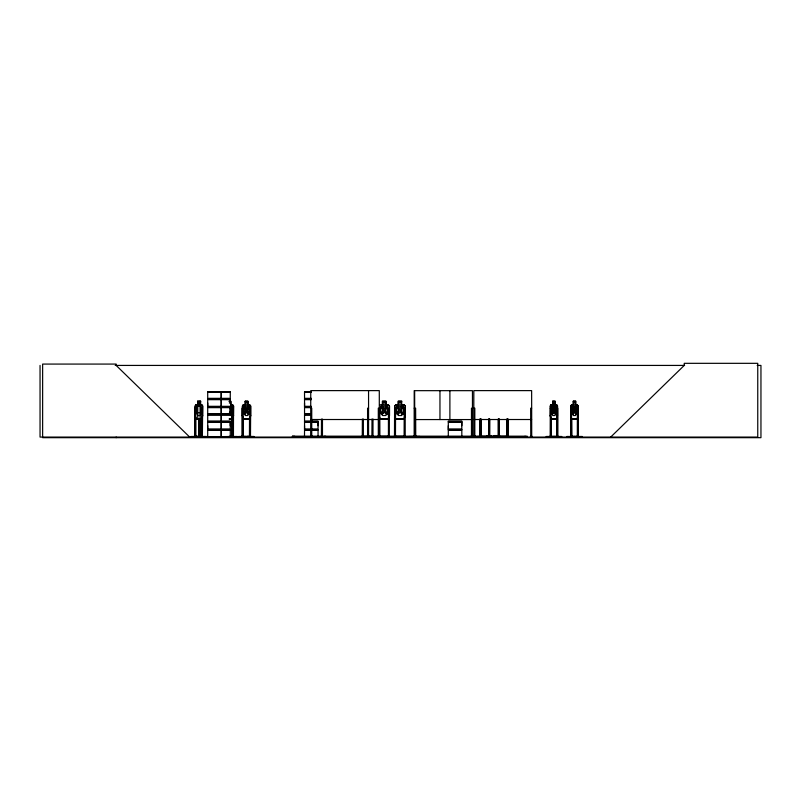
<?xml version="1.0" encoding="UTF-8"?>
<svg xmlns="http://www.w3.org/2000/svg" width="801" height="801" viewBox="0 0 801 801"><rect width="100%" height="100%" fill="white"/><g stroke="black" fill="none" stroke-linecap="round" stroke-linejoin="round"><path stroke-width="1.2" d="M207.709 429.046L207.709 422.407L221.226 422.407L221.226 429.046L207.709 429.046L207.719 425.721M207.709 406.317L207.709 399.679L221.226 399.679L221.226 406.317L207.709 406.317L207.719 402.993M221.216 422.407L221.216 429.046M221.216 399.679L221.216 406.317M230.257 425.721L230.257 422.407L221.767 422.407M304.54 429.046L304.54 422.407L318.057 422.407L318.047 429.046L304.54 429.046L304.55 425.721M311.299 406.317L304.54 406.317L304.55 402.993M318.047 425.721L318.047 422.407M448.3 429.046L448.3 422.407L461.817 422.407L461.807 429.046L448.3 429.046L448.32 425.721M461.807 425.721L461.807 422.407M408.981 436.925L419.814 436.925M408.981 436.525L419.814 436.485M193.512 437.076L193.632 436.475M204.235 436.976L204.255 436.475M231.569 419.093L231.559 404.745M231.679 419.093L232.13 415.549M448.32 437.046L461.837 436.785L461.807 430.377L448.3 430.377L448.3 436.785M201.772 404.885L195.905 404.745L195.124 406.017L195.104 437.076M201.672 419.093L202.643 415.689L202.663 405.987L201.732 404.745M232.761 436.976L232.831 436.024M229.426 413.106L229.947 410.883L231.229 414.337L230.267 410.102L231.189 406.047L229.977 409.301L229.476 407.208M550.948 419.093L556.725 419.093L557.476 415.529L557.396 406.057L556.615 404.745M556.725 419.093L557.476 415.549M577.231 419.093L578.152 415.549M202.663 415.539L201.762 419.093L195.885 419.093M230.498 415.529L231.239 412.685L230.548 401.191M232.58 419.093L233.502 415.529L233.592 406.007L232.55 404.745M233.592 415.549L232.65 419.093L229.256 419.093M249.672 419.093L250.693 415.549L250.623 406.007L249.612 404.865M250.693 415.549L249.752 419.093L243.224 419.093L242.373 415.549L242.453 406.017L243.254 404.745L249.722 404.745L250.693 406.007L250.473 437.076L250.373 436.024M574.788 436.976L574.838 436.475L574.858 437.076M198.748 436.976L198.778 419.013M245.506 436.525L245.557 437.076M405.206 415.529L404.024 418.973L395.844 418.973M482.272 436.525L482.342 437.076M500.485 437.006L500.605 436.475L500.625 437.076M378.583 436.976L378.422 436.024M413.897 437.106L415.739 437.126L415.629 408.23L414.197 408.18M473.131 437.126L471.358 437.126L471.358 436.074L472.57 436.074L472.6 437.126M531.714 437.076L531.634 390.618L473.832 390.618L473.751 437.076L473.691 436.485M551.058 404.745L550.197 406.017L551.098 404.865M578.072 437.076L578.062 406.007L577.301 404.745L571.564 404.745L570.793 406.017L570.793 415.549L571.624 419.093L577.321 419.093M571.654 404.745L570.873 406.067L570.833 437.076M195.995 419.093L195.204 415.529L195.234 406.017L196.015 404.745M243.324 404.745L242.463 406.067L242.323 437.076M395.844 404.865L394.783 406.067L394.783 415.529M207.719 414.317L221.226 414.417L207.569 414.197L221.236 414.067L221.226 407.649L207.709 407.649L207.709 414.047M304.5 414.327L311.299 414.057M304.5 437.056L318.067 436.795L318.047 430.377L304.54 430.377L304.48 436.825M573.296 404.865L572.084 406.057L572.084 412.685L573.296 415.529L575.559 415.529L576.77 412.685L576.77 406.057L575.559 404.865L575.639 401.191L573.296 401.311L573.296 404.865L573.386 401.311M610.702 437.076L684.234 365.426L684.234 363.324L757.756 363.324L757.756 437.076L40.05 437.076L40.05 365.426M197.757 404.865L196.525 406.057L196.525 412.685L197.757 415.529L200.06 415.529L201.291 412.685L201.291 406.057L200.06 404.865M546.242 437.006L561.761 437.006L561.661 436.475L546.322 436.475L546.342 437.076M566.828 437.006L582.347 437.006M190.858 437.006L206.498 437.056L206.378 436.475M207.429 437.006L207.529 436.475L207.549 437.076M238.568 437.006L245.446 437.006M477.476 437.006L482.212 437.006M362.122 437.006L362.272 436.475M394.482 436.475L394.332 437.006M115.224 365.426L684.615 365.426M757.195 365.426L760.95 365.426L760.95 437.676L42.633 437.676L42.633 364.075L116.165 364.075L116.165 365.426L189.687 437.076M207.699 391.679L230.287 391.679M304.52 391.679L311.299 391.659M207.699 391.939L230.287 391.939L230.257 398.337L221.767 398.337M311.299 391.909L304.52 391.939L304.55 398.337L311.299 398.337M207.719 392.33L221.216 392.33L221.216 398.337L207.709 398.337L207.709 391.939M221.767 392.33L230.257 392.33M304.55 392.33L311.299 392.33M207.609 398.808L221.326 398.808M221.737 398.808L230.368 398.808M304.44 398.808L311.299 398.808M207.609 399.218L221.326 399.218M221.737 399.218L230.368 399.218M304.44 399.218L311.299 399.218M221.767 399.679L230.277 399.679M311.299 399.679L304.54 399.679L304.54 406.317M197.667 404.865L197.587 401.191L200.671 401.191L200.65 404.865M229.176 401.191L230.848 401.191L230.758 404.865M245.216 404.865L245.196 401.191L247.95 401.191L247.95 404.745M573.216 401.191L575.729 401.191L575.729 404.745M197.667 401.311L200.65 401.311M229.226 401.311L230.608 401.311L230.608 404.865M245.216 401.311L247.859 401.311L247.779 404.865L249.231 406.057L249.231 412.685L247.859 415.529L245.286 415.529L243.915 412.685L243.915 406.057L245.286 404.865L245.286 401.311M401.651 401.311L398.337 401.311L398.337 404.865L396.555 406.057L396.555 412.685L398.337 415.529L401.651 415.529L403.434 412.685L403.434 406.057L401.651 404.865L401.772 401.191L398.217 401.191L398.217 404.745M229.366 401.902L230.257 401.902L230.298 403.093L229.366 403.093M230.498 404.865L232.62 404.745M379.984 404.745L388.265 404.745L389.526 406.007L389.526 415.549L388.305 419.093L379.954 419.093L379.223 416.73M550.968 404.745L556.705 404.745L557.566 406.007L557.556 437.076M197.757 406.057L200.06 406.057M233.522 406.007L233.431 437.076L233.381 436.024M578.062 406.007L577.211 404.745M221.767 406.317L230.277 406.317M207.609 406.778L221.326 406.778M221.737 406.778L230.368 406.778M304.44 406.778L311.299 406.778M207.609 407.188L221.326 407.188M221.737 407.188L230.368 407.188M304.44 407.188L311.299 407.188M221.767 407.649L230.277 407.649M311.299 407.649L304.54 407.649L304.54 414.047M202.413 408.18L201.742 408.18L201.742 437.076M233.431 408.18L231.749 408.18L231.749 437.076M249.532 408.18L250.523 408.18M310.758 408.18L311.739 408.18L311.739 437.076M368.56 408.18L367.579 408.18L367.579 437.076M389.406 408.18L388.425 408.18L388.425 437.076M405.206 408.18L404.225 408.18L404.115 437.076M472.45 408.23L471.469 408.23L471.469 437.126M473.832 408.18L474.813 408.18L474.813 437.076M531.634 408.18L530.652 408.18L530.763 437.076M550.247 408.18L551.188 408.18M570.833 408.18L571.774 408.18M197.757 412.685L200.06 412.685M207.719 413.877L221.216 413.877L221.216 407.649M221.767 413.877L230.257 413.877M304.55 413.877L311.299 413.877M221.757 414.067L230.287 414.057M207.699 414.638L221.236 414.638L221.226 421.066L207.709 421.066L207.709 414.668M221.757 414.638L230.287 414.668M311.299 414.668L304.52 414.668L304.55 421.066L318.057 421.066M207.719 415.058L221.216 415.058L221.216 421.066M221.767 415.058L230.257 415.058M304.55 415.058L311.299 415.058M195.124 415.549L196.025 418.973L201.822 419.073M242.373 415.549L243.304 419.093M550.197 415.549L551.098 418.973L556.675 418.973M229.266 418.973L232.59 418.973M243.294 418.973L249.682 418.973M388.215 418.973L380.044 418.973L379.334 416.68M571.594 418.973L577.261 418.973L577.982 415.529L577.982 406.057M310.758 419.514L379.284 419.514M414.648 419.564L472.45 419.564M473.832 419.514L531.634 419.514M221.767 421.066L230.277 421.066M448.3 421.066L461.817 421.066M207.609 421.536L221.326 421.536M221.737 421.536L230.368 421.536M304.44 421.536L318.147 421.536M448.21 421.536L461.917 421.536M207.609 421.947L221.326 421.947M221.737 421.947L230.368 421.947M304.44 421.947L318.147 421.947M448.21 421.947L461.917 421.947M221.767 429.046L230.277 429.046L230.277 422.407M207.609 429.506L221.326 429.506M221.737 429.506L230.368 429.506M304.44 429.506L318.147 429.506M448.21 429.506L461.917 429.506M207.609 429.917L221.326 429.917M221.737 429.917L230.368 429.917M304.44 429.917L318.147 429.917M448.21 429.917L461.917 429.917M207.699 437.066L221.236 436.785L221.226 430.377L207.709 430.377L207.709 436.785M221.767 430.377L230.277 430.377L230.277 436.785M494.247 435.574L494.247 436.175L494.197 435.574L498.713 435.574L498.703 436.175M194.733 436.024L195.865 436.024L195.875 437.056M198.688 436.024L199.429 436.024L199.369 437.076M200.57 436.024L202.503 436.024M233.512 436.024L231.659 436.024L231.709 437.076M241.992 436.024L243.174 436.024M249.431 436.024L250.613 436.024L250.613 437.076M321.371 436.024L322.583 436.024L322.573 437.076M362.272 436.024L363.474 436.024L363.474 437.076M371.904 436.024L373.106 436.024L373.106 437.076M379.884 436.024L378.192 436.024L378.192 437.076M394.482 436.024L395.684 436.024L395.684 437.076M404.115 436.024L405.316 436.024L405.316 437.076M415.739 436.074L414.087 436.024L413.967 437.126M473.721 436.024L474.923 436.024L474.923 437.076M479.899 436.024L481.141 436.024M488.56 436.024L489.811 436.024M498.172 436.024L499.423 436.024L499.423 437.076M531.744 436.024L530.542 436.024L530.542 437.076M550.147 436.024L551.278 436.024M578.442 436.024L577.311 436.024L577.331 437.076L577.401 408.18L578.342 408.18L578.352 437.076L578.312 436.024M195.584 436.325L201.662 436.325M229.086 436.325L232.58 436.325M242.933 436.325L249.682 436.325M363.474 436.325L371.904 436.325M379.884 436.325L388.315 436.325M395.684 436.325L404.115 436.325M480.98 436.325L487.639 436.325M499.253 436.325L507.003 436.325M550.988 436.325L557.015 436.325M571.574 436.325L577.601 436.325M221.196 436.595L207.739 436.595L221.216 436.605L221.216 430.377M245.557 436.475L238.658 436.475L238.678 437.076M247.058 437.076L247.058 436.475L253.957 436.475L253.937 437.076M368.64 436.475L368.8 436.976M482.342 436.475L477.586 436.475L477.606 437.076M498.192 436.525L500.625 436.475M505.641 437.076L505.641 436.475L510.507 437.006M531.714 436.475L531.774 437.076M230.257 436.605L221.767 436.605L237.316 436.475L237.296 437.056M221.757 436.785L237.557 437.076M247.078 436.475L254.047 437.006M379.534 436.976L379.654 436.024M498.192 436.925L500.555 436.925M510.437 436.925L505.771 437.006M510.437 436.525L510.367 437.076M492.164 436.525L492.094 437.076M487.409 436.485L487.358 437.076M236.896 436.525L236.836 437.076M198.498 436.976L198.428 436.475M574.387 436.976L574.337 436.475L574.327 437.076M553.781 436.525L553.731 437.076M554.973 404.865L556.184 406.057L556.184 412.685L554.973 415.529L552.71 415.529L551.488 412.685L551.488 406.057L552.71 404.865L552.71 401.191L555.053 401.311L555.053 404.865M404.024 404.865L405.206 406.057L405.206 437.076M388.215 404.865L389.406 406.057L389.286 437.076M232.51 404.865L233.431 406.057M201.652 404.745L202.663 405.987L202.373 437.076M195.774 436.976L195.774 408.18L194.833 408.18L194.753 437.076M231.539 404.865L232.13 406.017L232.19 437.076M554.132 437.016L554.262 436.475M570.953 415.529L571.684 418.973L571.784 437.076L571.854 436.024L570.733 436.024L570.753 437.076M551.038 419.093L550.277 415.529L550.367 406.067L550.277 437.076M582.247 437.076L582.247 436.475L566.918 436.475L566.928 437.076M577.952 436.024L577.841 437.076M577.681 419.013L577.681 437.076M577.601 436.024L577.601 437.076M571.503 408.18L571.574 437.076M571.343 436.024L571.383 437.076M571.223 436.024L571.273 437.076M571.113 408.18L571.113 437.076M557.836 437.076L557.836 436.024L556.715 436.024L556.735 437.076M557.716 437.076L557.756 408.18L556.815 408.18L556.805 437.076M557.326 436.024L557.366 437.076M557.206 436.024L557.246 437.076M557.085 419.013L557.015 437.076M555.133 404.745L555.133 401.191L552.62 401.191L552.62 404.745M551.188 417.812L551.258 437.076M550.988 436.024L550.988 437.076L550.908 408.18M550.748 436.024L550.637 437.076M550.517 408.18L550.517 437.076M550.437 436.024L550.437 437.076M531.514 436.024L531.514 437.076M527.178 437.076L527.178 436.175L292.425 436.175L292.425 437.076M525.076 436.175L525.076 437.076M508.084 437.076L508.084 436.024L506.843 436.024L506.843 437.076M507.984 419.013L507.934 437.076M507.824 419.013L507.824 437.076M507.674 436.024L507.694 437.076M507.253 436.024L507.253 437.076M507.103 419.013L507.103 437.076M506.943 419.013L507.003 437.076M499.323 419.013L499.253 437.076M499.153 419.013L499.153 437.076M499.033 436.024L499.003 437.076M498.442 419.013L498.442 435.874M498.272 419.013L498.272 435.874M497.882 435.574L497.832 436.175M496.91 435.574L496.91 436.175M496.49 435.574L496.44 436.175M496.019 435.574L496.019 436.175M495.118 435.574L495.118 436.175M495.018 435.574L495.018 436.175M491.674 436.175L491.674 435.574L487.168 435.574L487.168 436.175M490.843 435.574L490.803 436.175M489.882 435.574L489.882 436.175M489.701 419.013L489.701 435.874M489.541 419.013L489.461 436.175M488.98 435.574L488.98 436.175M488.83 419.013L488.83 435.874M488.66 419.013L488.66 435.874M488.089 435.574L488.089 436.175M487.989 435.574L487.989 436.175M487.218 435.574L487.218 436.175M481.041 419.013L481.141 437.076M480.88 419.013L480.98 437.076M480.75 436.024L480.72 437.076M480.159 419.013L480.049 437.076M479.999 419.013L479.899 437.076M474.693 436.024L474.693 437.076M473.942 436.024L473.942 437.076M472.45 437.126L472.45 390.668L414.648 390.668L414.758 437.126M472.34 436.074L472.34 437.126M471.589 436.074L471.589 437.126M449.892 390.668L449.892 419.564M439.959 390.668L439.959 419.564M419.814 436.475L419.814 437.076M415.519 436.074L415.519 437.126M414.578 408.18L414.568 437.126M414.207 390.618L414.197 437.076M408.971 436.475L408.981 437.076M405.096 436.024L405.096 437.076M404.345 436.024L404.345 437.076M395.464 437.076L395.574 408.18L394.593 408.18L394.482 437.076M394.713 436.024L394.713 437.076M389.516 437.076L389.516 436.024L388.315 436.024L388.315 437.076M385.962 404.745L385.962 401.191L382.407 401.191L382.407 404.745M379.884 437.076L379.774 408.18L378.302 408.18L378.312 437.076M379.434 436.475L379.434 437.076M379.364 437.076L379.284 390.618L310.758 390.618L310.678 437.076L310.648 436.024L311.849 436.024L311.849 437.076M379.173 436.024L379.173 437.076M378.843 436.175L378.843 437.076M372.996 419.013L372.996 437.076M372.886 436.024L372.886 437.076M372.135 436.024L372.135 437.076M372.014 419.013L371.904 437.076M368.71 437.076L368.67 436.024L367.469 436.024L367.469 437.076M368.56 390.618L368.56 437.076M363.364 419.013L363.364 437.076M362.493 436.024L362.493 437.076M362.382 419.013L362.272 437.076M325.667 436.175L325.667 437.076M324.575 436.175L324.575 437.076M322.463 419.073L322.463 437.076M321.591 436.024L321.601 437.076M321.491 419.073L321.411 437.076M321.341 436.475L321.341 437.076M311.629 436.024L311.629 437.076M310.868 436.024L310.868 437.076M294.668 436.175L294.668 437.076M293.587 436.175L293.587 437.076M292.555 436.175L292.555 437.076M250.292 416.61L250.292 435.874M249.932 436.024L249.932 437.076L249.772 408.18M249.682 436.024L249.682 437.076M249.532 416.61L249.441 437.076M243.174 437.076L243.083 408.18L242.092 408.18L242.242 437.076M243.063 436.024L243.033 437.076M242.843 417.812L242.843 437.076M242.683 436.024L242.723 437.076M242.453 436.024L242.483 437.076M242.002 436.024L242.002 437.076M233.191 415.399L233.191 437.076M233.031 436.024L233.031 437.076M232.67 408.18L232.58 437.076L232.5 408.18M232.35 436.024L232.35 437.076M232.05 436.024L232.05 437.076M230.498 406.057L230.498 412.685M229.957 436.475L229.957 437.076M221.226 391.939L221.226 398.337M206.288 437.076L206.288 436.475L190.948 436.475L190.958 437.076M202.142 419.013L202.142 435.874M201.902 436.024L201.862 437.076M201.662 436.024L201.662 437.076M201.472 416.61L201.391 437.076M201.231 419.013L201.231 435.874M201.041 419.013L201.121 437.076M200.861 419.013L200.861 435.874M201.021 436.024L201.021 437.076M200.671 419.013L200.65 437.076M200.12 419.073L200.05 401.191L199.88 404.865M199.339 419.013L199.229 437.076M199.149 419.013L199.129 437.076M198.978 419.013L198.998 437.076M197.757 401.311L197.757 419.093M195.504 417.812L195.504 437.076M195.344 436.024L195.224 437.076M194.873 436.024L194.873 437.076M116.165 437.076L116.165 437.676M556.074 414.207L555.293 414.317L553.962 410.883C552.73 416.69 550.257 414.648 553.451 410.102C550.317 405.737 552.88 403.864 553.922 409.301C554.943 403.874 557.676 405.696 554.452 410.132L556.074 414.207M576.67 414.207L575.889 414.317L574.557 410.883C573.546 416.57 570.702 414.768 574.037 410.102C570.913 405.737 573.466 403.864 574.517 409.301C575.539 403.874 578.262 405.696 575.038 410.132L576.67 414.207M248.871 414.207L247.99 414.317L246.478 410.883C245.376 416.47 242.102 414.908 245.897 410.102C242.323 405.596 245.296 403.964 246.438 409.301C247.549 403.974 250.703 405.556 247.028 410.132L248.871 414.207M387.304 414.207L386.162 414.317L384.2 410.883C382.858 416.26 378.472 415.198 383.449 410.102C378.763 405.316 382.758 404.165 384.14 409.301C385.491 404.185 389.737 405.266 384.911 410.132L387.304 414.207M403.103 414.207L401.962 414.317L400.009 410.883C398.397 416.35 394.452 415.108 399.248 410.102C394.563 405.316 398.568 404.165 399.949 409.301C401.291 404.185 405.536 405.266 400.72 410.132L403.103 414.207M405.326 415.549L404.105 419.093L395.754 419.093L394.663 415.549L394.663 406.017L395.794 404.745L404.074 404.745L405.326 406.007L405.326 415.549M387.624 412.685L385.852 415.529L382.528 415.529L380.755 412.685L380.755 406.057L382.528 404.865L382.528 401.311L385.852 401.311L385.852 404.865L387.624 406.057L387.624 412.685M199.649 401.902L198.167 401.902L198.167 403.093L199.649 403.093L199.649 401.902M247.399 401.902L245.747 401.902L245.747 403.093L247.399 403.093L247.399 401.902M385.251 401.902L383.118 401.902L383.118 403.093L385.251 403.093L385.251 401.902M401.061 401.902L398.928 401.902L398.928 403.093L401.061 403.093L401.061 401.902M554.562 401.902L553.111 401.902L553.111 403.093L554.562 403.093L554.562 401.902M575.158 401.902L573.696 401.902L573.696 403.093L575.158 403.093L575.158 401.902M247.859 406.057L245.286 406.057L245.286 412.685L247.859 412.685L247.859 406.057M385.852 406.057L382.528 406.057L382.528 412.685L385.852 412.685L385.852 406.057M401.651 406.057L398.337 406.057L398.337 412.685L401.651 412.685L401.651 406.057M554.973 406.057L552.71 406.057L552.71 412.685L554.973 412.685L554.973 406.057M575.559 406.057L573.296 406.057L573.296 412.685L575.559 412.685L575.559 406.057M230.287 414.327L221.757 414.327L230.277 414.417M311.299 414.327L304.52 414.327L311.299 414.417M318.027 436.595L304.56 436.595L318.047 436.605M461.797 436.595L448.33 436.595L461.807 436.605"/></g></svg>
